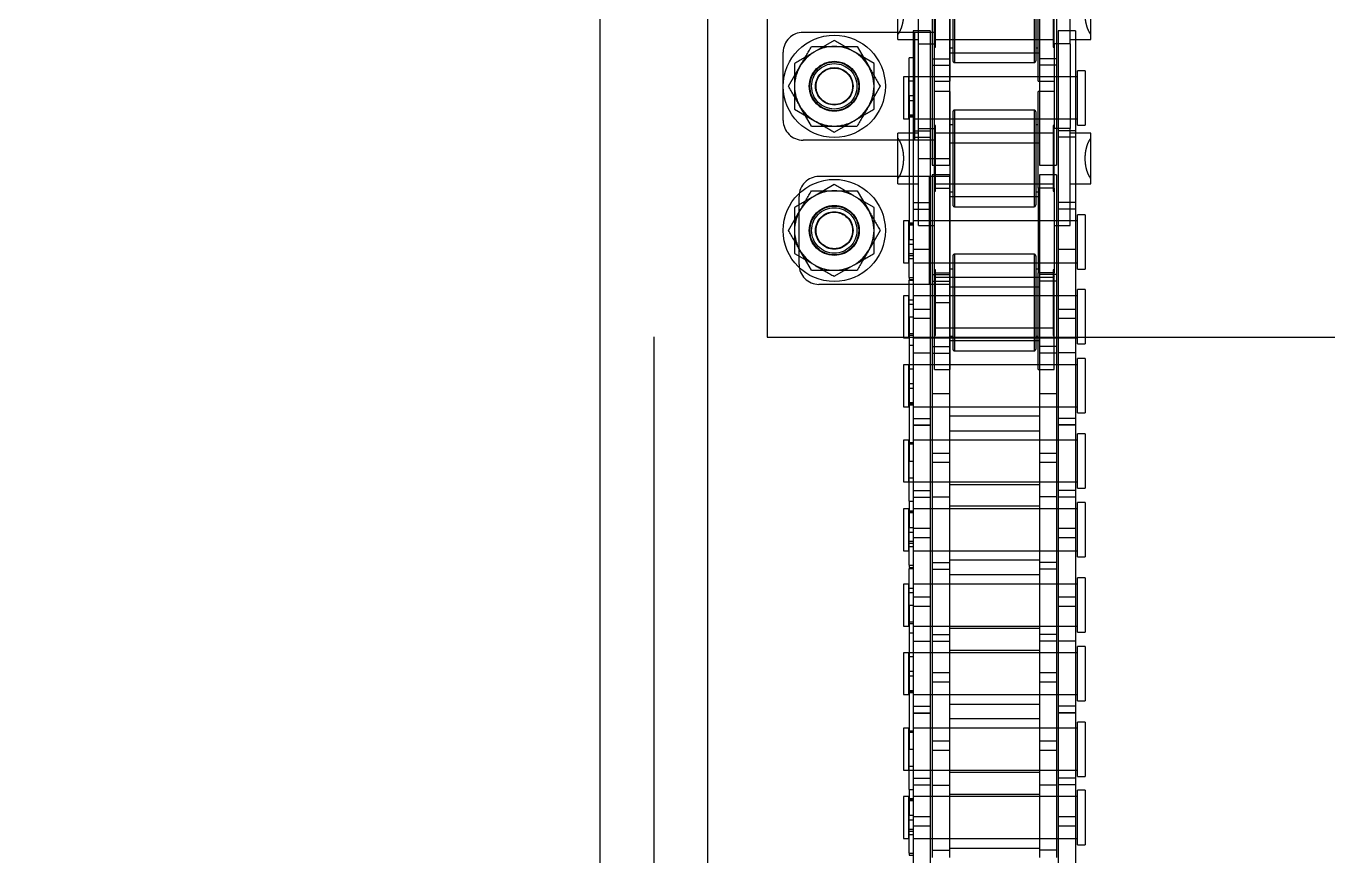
# Model space of a CAD drawing. Header units: metres. Extents: x 0 to 63075, y 0 to 44550.
# Drawn here: x 14050 to 14164.8, y 30667.4 to 30740.5 of the extents above; entities that cross this region are included whole.
import ezdxf

# ---------------------------------------------------------------- set-up
doc = ezdxf.new("R2010")
doc.units = ezdxf.units.M
doc.header["$LTSCALE"] = 75
doc.linetypes.add('HIDDEN2', pattern=[4.7625, 3.175, -1.5875])
for name, color, linetype in [('SDM', 7, 'Continuous'), ('SL1', 8, 'Continuous'), ('SL4', 4, 'Continuous'), ('ST1', 7, 'HIDDEN2')]:
    doc.layers.add(name, color=color, linetype=linetype)

# ---------------------------------------------------------------- blocks, each defined once
blk = doc.blocks.new('A$Cf5d57027')
at = {"layer": 'SL1'}
for radius, start, end in [(1221.5, 121.07475, 67.29436), (1158, 122.98775, 69.37001), (1150, 123.24685, 69.21988)]:
    blk.add_arc((6187.34, 9148.65), radius, start, end, dxfattribs=at)
blk = doc.blocks.new('A$Ca53c419a')
at = {"layer": 'SL4'}
for p, q in [((4619.72, 495.77), (3669.71, 495.77)), ((3669.71, 486.24), (4459.48, 486.24))]:
    blk.add_line(p, q, dxfattribs=at)
at = {"layer": 'ST1'}
for p, q in [((4669.71, 491), (3669.71, 491)), ((3669.71, 486.24), (4459.48, 486.24)), ((4420.19, 481), (4312.47, 481)), ((4312.47, 481), (4312.47, 426)), ((4331.58, 479.6), (4337.58, 479.6)), ((4319.86, 478.6), (4318.85, 476.85)), ((4321.88, 479.14), (4323.63, 478.13)), ((4332.56, 478.6), (4331.55, 476.85)), ((4334.58, 479.14), (4336.33, 478.13)), ((4318.38, 477.12), (4320.13, 478.13)), ((4318.88, 478.2), (4324.88, 478.2)), ((4329.83, 468.03), (4329.83, 477.85)), ((4331.08, 477.12), (4332.83, 478.13)), ((4339.33, 468.03), (4339.33, 477.85)), ((4317.13, 466.63), (4317.13, 476.45)), ((4325.92, 475.1), (4324.91, 476.85)), ((4326.63, 466.63), (4326.63, 476.45)), ((4338.62, 475.1), (4337.61, 476.85)), ((4317.84, 475.1), (4318.85, 473.35)), ((4330.54, 475.1), (4331.55, 473.35)), ((4325.38, 473.08), (4323.63, 472.07)), ((4323.9, 471.6), (4324.91, 473.35)), ((4338.08, 473.08), (4336.33, 472.07)), ((4336.6, 471.6), (4337.61, 473.35)), ((4321.88, 471.06), (4320.13, 472.07)), ((4334.58, 471.06), (4332.83, 472.07)), ((4326, 469.5), (4326.45, 469.5)), ((4326, 469.5), (4326, 467.68)), ((4326.45, 469.5), (4330.01, 469.5)), ((4330.01, 469.5), (4330.45, 469.5)), ((4330.45, 467.68), (4330.45, 469.5)), ((4338.7, 469.5), (4339.15, 469.5)), ((4338.7, 469.5), (4338.7, 467.68)), ((4339.15, 469.5), (4342.71, 469.5)), ((4269.39, 468.16), (4260.3, 468.16)), ((4266.85, 468.49), (4266.85, 468.16)), ((4267.02, 468.49), (4266.85, 468.49)), ((4267.02, 468.49), (4267.02, 468.16)), ((4267.02, 468.49), (4270.37, 468.49)), ((4268.32, 469), (4268.31, 469)), ((4268.31, 469), (4268.31, 468.53)), ((4268.31, 468.53), (4272, 468.53)), ((4268.31, 468.16), (4268.31, 466.64)), ((4268.31, 468.16), (4268.31, 453.66)), ((4272, 469), (4268.32, 469)), ((4268.68, 468.53), (4268.68, 468.16)), ((4268.97, 468.49), (4268.97, 468.16)), ((4269.14, 468.49), (4269.14, 468.16)), ((4270.25, 468.16), (4269.39, 468.16)), ((4269.39, 466.64), (4269.39, 468.16)), ((4269.95, 468.49), (4269.95, 468.16)), ((4279.35, 468.16), (4270.25, 468.16)), ((4270.25, 468.16), (4270.25, 466.64)), ((4270.37, 468.49), (4270.37, 468.16)), ((4272.62, 468.49), (4270.37, 468.49)), ((4271.64, 468.16), (4271.64, 468.53)), ((4271.72, 468.49), (4271.72, 468.16)), ((4271.83, 468.49), (4271.83, 468.16)), ((4272, 468.53), (4272, 469)), ((4272, 466.64), (4272, 468.16)), ((4272, 453.66), (4272, 468.16)), ((4272.62, 468.49), (4276.17, 468.49)), ((4272.62, 468.49), (4272.62, 468.16)), ((4273.04, 468.16), (4273.04, 466.64)), ((4273.62, 468.16), (4273.62, 466.64)), ((4278.02, 469), (4274.33, 469)), ((4274.33, 469), (4274.33, 468.53)), ((4274.33, 468.53), (4278.02, 468.53)), ((4274.33, 468.49), (4274.33, 466.64)), ((4274.33, 468.16), (4274.33, 453.66)), ((4274.7, 468.53), (4274.7, 468.16)), ((4276.17, 468.49), (4276.17, 468.16)), ((4288.87, 468.49), (4276.17, 468.49)), ((4277.65, 468.16), (4277.65, 468.53)), ((4277.79, 468.49), (4277.79, 468.16)), ((4278.02, 468.53), (4278.02, 469)), ((4278.02, 466.64), (4278.02, 468.16)), ((4278.02, 453.66), (4278.02, 468.16)), ((4279.35, 468.16), (4279.35, 466.64)), ((4285.7, 468.16), (4279.35, 468.16)), ((4279.38, 468.16), (4279.38, 466.64)), ((4279.96, 468.16), (4279.96, 466.64)), ((4281, 469), (4280.99, 469)), ((4280.99, 469), (4280.99, 468.53)), ((4280.99, 468.53), (4284.68, 468.53)), ((4280.99, 468.16), (4280.99, 466.64)), ((4280.99, 468.16), (4280.99, 453.66)), ((4284.68, 469), (4281, 469)), ((4281.17, 468.49), (4281.17, 468.16)), ((4281.27, 468.49), (4281.27, 468.16)), ((4281.36, 468.53), (4281.36, 468.16)), ((4282.63, 468.49), (4282.63, 468.16)), ((4283.05, 468.49), (4283.05, 468.16)), ((4284.31, 468.16), (4284.31, 468.53)), ((4284.68, 468.53), (4284.68, 469)), ((4284.68, 466.64), (4284.68, 468.49)), ((4284.68, 453.66), (4284.68, 468.16)), ((4285.7, 468.16), (4285.7, 466.64)), ((4294.79, 468.16), (4285.7, 468.16)), ((4286.39, 468.16), (4286.39, 468.49)), ((4290.72, 469), (4287.03, 469)), ((4287.03, 469), (4287.03, 468.53)), ((4287.03, 468.53), (4290.72, 468.53)), ((4287.03, 468.16), (4287.03, 466.64)), ((4287.03, 468.16), (4287.03, 453.66)), ((4287.26, 468.49), (4287.26, 468.16)), ((4287.4, 468.53), (4287.4, 468.16)), ((4288.76, 466.64), (4288.76, 468.16)), ((4288.87, 468.49), (4288.87, 468.16)), ((4288.87, 468.49), (4292.11, 468.49)), ((4289.6, 468.16), (4289.6, 466.64)), ((4289.98, 468.49), (4289.98, 468.16)), ((4290.35, 468.16), (4290.35, 468.53)), ((4290.72, 468.53), (4290.72, 469)), ((4290.72, 466.64), (4290.72, 468.16)), ((4290.72, 453.66), (4290.72, 468.16)), ((4292.11, 468.49), (4292.11, 468.16)), ((4292.2, 468.49), (4292.2, 468.16)), ((4292.38, 468.49), (4292.2, 468.49)), ((4292.38, 468.49), (4292.38, 468.16)), ((4292.38, 468.49), (4295.72, 468.49)), ((4293.67, 469), (4293.67, 469)), ((4297.36, 469), (4293.67, 469)), ((4293.67, 469), (4293.67, 468.53)), ((4293.67, 468.53), (4297.36, 468.53)), ((4293.67, 468.16), (4293.67, 466.64)), ((4293.67, 468.16), (4293.67, 453.66)), ((4294.04, 468.53), (4294.04, 468.16)), ((4294.32, 468.49), (4294.32, 468.16)), ((4294.5, 468.49), (4294.5, 468.16)), ((4295.65, 468.16), (4294.79, 468.16)), ((4294.79, 466.64), (4294.79, 468.16)), ((4295.31, 468.49), (4295.31, 468.16)), ((4304.75, 468.16), (4295.65, 468.16)), ((4295.65, 468.16), (4295.65, 466.64)), ((4295.72, 468.49), (4295.72, 468.16)), ((4298.02, 468.49), (4295.72, 468.49)), ((4296.99, 468.16), (4296.99, 468.53)), ((4297.08, 468.49), (4297.08, 468.16)), ((4297.18, 468.49), (4297.18, 468.16)), ((4297.36, 468.53), (4297.36, 469)), ((4297.36, 466.64), (4297.36, 468.16)), ((4297.36, 453.66), (4297.36, 468.16)), ((4298.02, 468.49), (4301.57, 468.49)), ((4298.02, 468.49), (4298.02, 468.16)), ((4298.39, 468.16), (4298.39, 466.64)), ((4298.98, 468.16), (4298.98, 466.64)), ((4303.42, 469), (4299.73, 469)), ((4299.73, 469), (4299.73, 468.53)), ((4299.73, 468.53), (4303.42, 468.53)), ((4299.73, 468.49), (4299.73, 466.64)), ((4299.73, 468.16), (4299.73, 453.66)), ((4300.1, 468.53), (4300.1, 468.16)), ((4301.57, 468.49), (4301.57, 468.16)), ((4314.27, 468.49), (4301.57, 468.49)), ((4303.05, 468.16), (4303.05, 468.53)), ((4303.19, 468.49), (4303.19, 468.16)), ((4303.42, 468.53), (4303.42, 469)), ((4303.42, 466.64), (4303.42, 468.16)), ((4303.42, 453.66), (4303.42, 468.16)), ((4304.73, 468.16), (4304.73, 466.64)), ((4304.75, 468.16), (4304.75, 466.64)), ((4311.1, 468.16), (4304.75, 468.16)), ((4305.32, 468.16), (4305.32, 466.64)), ((4306.35, 469), (4306.35, 469)), ((4310.04, 469), (4306.35, 469)), ((4306.35, 469), (4306.35, 468.53)), ((4306.35, 468.53), (4310.04, 468.53)), ((4306.35, 468.16), (4306.35, 466.64)), ((4306.35, 468.16), (4306.35, 453.66)), ((4306.53, 468.49), (4306.53, 468.16)), ((4306.63, 468.49), (4306.63, 468.16)), ((4306.72, 468.53), (4306.72, 468.16)), ((4307.99, 468.49), (4307.99, 468.16)), ((4308.4, 468.49), (4308.4, 468.16)), ((4309.67, 468.16), (4309.67, 468.53)), ((4310.04, 468.53), (4310.04, 469)), ((4310.04, 466.64), (4310.04, 468.49)), ((4310.04, 453.66), (4310.04, 468.16)), ((4311.1, 468.16), (4311.1, 466.64)), ((4320.19, 468.16), (4311.1, 468.16)), ((4311.75, 468.16), (4311.75, 468.49)), ((4316.12, 469), (4312.43, 469)), ((4312.43, 469), (4312.43, 468.53)), ((4312.43, 468.53), (4316.12, 468.53)), ((4312.43, 468.16), (4312.43, 466.64)), ((4312.43, 468.16), (4312.43, 453.66)), ((4312.66, 468.49), (4312.66, 468.16)), ((4312.8, 468.53), (4312.8, 468.16)), ((4314.11, 466.64), (4314.11, 468.16)), ((4314.27, 468.49), (4314.27, 468.16)), ((4314.27, 468.49), (4317.51, 468.49)), ((4314.95, 468.16), (4314.95, 466.64)), ((4315.38, 468.49), (4315.38, 468.16)), ((4315.75, 468.16), (4315.75, 468.53)), ((4316.12, 468.53), (4316.12, 469)), ((4316.12, 466.64), (4316.12, 468.16)), ((4316.12, 453.66), (4316.12, 468.16)), ((4317.51, 468.49), (4317.51, 468.16)), ((4317.56, 468.49), (4317.56, 468.16)), ((4317.73, 468.49), (4317.56, 468.49)), ((4317.73, 468.49), (4317.73, 468.16)), ((4317.73, 468.49), (4321.08, 468.49)), ((4319.03, 469), (4319.03, 469)), ((4322.72, 469), (4319.03, 469)), ((4319.03, 469), (4319.03, 468.53)), ((4319.03, 468.53), (4322.72, 468.53)), ((4319.03, 468.16), (4319.03, 466.64)), ((4319.03, 468.16), (4319.03, 453.66)), ((4319.4, 468.53), (4319.4, 468.16)), ((4319.68, 468.49), (4319.68, 468.16)), ((4319.85, 468.49), (4319.85, 468.16)), ((4324.33, 468.16), (4320.19, 468.16)), ((4320.19, 466.64), (4320.19, 468.16)), ((4320.66, 468.49), (4320.66, 468.16)), ((4321.08, 468.49), (4321.08, 468.16)), ((4333.76, 468.49), (4321.08, 468.49)), ((4322.35, 468.16), (4322.35, 468.53)), ((4322.44, 468.49), (4322.44, 468.16)), ((4322.54, 468.49), (4322.54, 468.16)), ((4322.72, 468.53), (4322.72, 469)), ((4322.72, 466.64), (4322.72, 468.16)), ((4322.72, 453.66), (4322.72, 468.16)), ((4323.75, 468.16), (4323.75, 466.64)), ((4324.33, 468.16), (4324.33, 466.64)), ((4330.67, 468.16), (4324.33, 468.16)), ((4329.83, 468.03), (4339.33, 468.03)), ((4329.83, 466.28), (4329.83, 468.03)), ((4330.09, 468.16), (4330.09, 466.64)), ((4330.67, 468.16), (4330.67, 466.64)), ((4339.47, 468.16), (4330.67, 468.16)), ((4331.71, 469), (4331.71, 469)), ((4335.4, 469), (4331.71, 469)), ((4331.71, 469), (4331.71, 468.53)), ((4331.71, 468.53), (4335.4, 468.53)), ((4331.71, 468.16), (4331.71, 466.64)), ((4331.71, 468.16), (4331.71, 453.66)), ((4331.88, 468.49), (4331.88, 468.16)), ((4331.99, 468.49), (4331.99, 468.16)), ((4332.07, 468.53), (4332.07, 468.16)), ((4333.34, 468.49), (4333.34, 468.16)), ((4333.76, 468.49), (4333.76, 468.16)), ((4333.76, 468.49), (4337.1, 468.49)), ((4335.03, 468.16), (4335.03, 468.53)), ((4335.4, 468.53), (4335.4, 469)), ((4335.4, 466.64), (4335.4, 468.49)), ((4335.4, 453.66), (4335.4, 468.16)), ((4337.1, 468.16), (4337.1, 468.49)), ((4339.33, 466.28), (4339.33, 468.03)), ((4339.47, 466.64), (4339.47, 468.16)), ((4322.32, 467.68), (4328.23, 467.68)), ((4322.32, 467.68), (4322.32, 466.28)), ((4328.23, 467.68), (4328.23, 466.28)), ((4328.23, 467.68), (4329.83, 467.68)), ((4329.83, 467.99), (4339.33, 467.99)), ((4329.83, 467.68), (4339.33, 467.68)), ((4330.85, 467.68), (4330.85, 466.28)), ((4338.31, 467.68), (4338.31, 466.28)), ((4339.33, 467.68), (4340.93, 467.68)), ((4269.39, 466.64), (4260.3, 466.64)), ((4273, 466.48), (4266.65, 466.48)), ((4267.28, 466.48), (4267.28, 464.96)), ((4268.31, 466.48), (4268.31, 464.96)), ((4270.25, 466.64), (4269.39, 466.64)), ((4279.35, 466.64), (4270.25, 466.64)), ((4272, 464.96), (4272, 466.48)), ((4273, 466.48), (4273, 464.96)), ((4282.09, 466.48), (4273, 466.48)), ((4274.33, 466.48), (4274.33, 464.96)), ((4276.08, 464.96), (4276.08, 466.48)), ((4276.92, 466.48), (4276.92, 464.96)), ((4278.02, 464.96), (4278.02, 466.48)), ((4285.7, 466.64), (4279.35, 466.64)), ((4280.99, 466.48), (4280.99, 464.96)), ((4282.95, 466.48), (4282.09, 466.48)), ((4282.09, 464.96), (4282.09, 466.48)), ((4292.05, 466.48), (4282.95, 466.48)), ((4282.95, 466.48), (4282.95, 464.96)), ((4284.68, 464.96), (4284.68, 466.48)), ((4294.79, 466.64), (4285.7, 466.64)), ((4285.71, 466.48), (4285.71, 464.96)), ((4286.3, 466.48), (4286.3, 464.96)), ((4287.03, 466.48), (4287.03, 464.96)), ((4290.72, 464.96), (4290.72, 466.48)), ((4292.05, 466.48), (4292.05, 464.96)), ((4298.4, 466.48), (4292.05, 466.48)), ((4292.05, 466.48), (4292.05, 464.96)), ((4292.64, 466.48), (4292.64, 464.96)), ((4293.67, 466.48), (4293.67, 464.96)), ((4295.65, 466.64), (4294.79, 466.64)), ((4304.75, 466.64), (4295.65, 466.64)), ((4297.36, 464.96), (4297.36, 466.48)), ((4298.4, 466.48), (4298.4, 464.96)), ((4307.49, 466.48), (4298.4, 466.48)), ((4299.73, 466.48), (4299.73, 464.96)), ((4301.44, 464.96), (4301.44, 466.48)), ((4302.27, 466.48), (4302.27, 464.96)), ((4303.42, 464.96), (4303.42, 466.48)), ((4311.1, 466.64), (4304.75, 466.64)), ((4306.35, 466.48), (4306.35, 464.96)), ((4307.49, 464.96), (4307.49, 466.48)), ((4311.66, 466.48), (4307.49, 466.48)), ((4309.62, 466.28), (4315.53, 466.28)), ((4309.62, 466.28), (4309.62, 464.88)), ((4310.04, 464.96), (4310.04, 466.48)), ((4311.07, 466.48), (4311.07, 464.96)), ((4320.19, 466.64), (4311.1, 466.64)), ((4311.66, 466.48), (4311.66, 464.96)), ((4317.99, 466.48), (4311.66, 466.48)), ((4312.64, 466.28), (4312.64, 466.19)), ((4312.72, 466.28), (4312.64, 466.19)), ((4312.64, 466.19), (4318.42, 466.19)), ((4313.21, 466.28), (4313.3, 466.19)), ((4313.3, 466.19), (4313.3, 455.81)), ((4315.53, 466.28), (4315.53, 464.88)), ((4315.53, 466.28), (4317.13, 466.28)), ((4317.13, 466.71), (4326.63, 466.71)), ((4317.13, 464.88), (4317.13, 466.63)), ((4317.13, 466.63), (4326.63, 466.63)), ((4317.13, 466.28), (4326.63, 466.28)), ((4317.41, 466.48), (4317.41, 464.96)), ((4317.75, 466.19), (4317.84, 466.28)), ((4317.75, 455.81), (4317.75, 466.19)), ((4317.99, 466.48), (4317.99, 464.96)), ((4326.79, 466.48), (4317.99, 466.48)), ((4318.15, 466.28), (4318.15, 464.88)), ((4318.42, 466.19), (4318.33, 466.28)), ((4318.42, 466.19), (4318.42, 466.28)), ((4319.03, 466.48), (4319.03, 464.96)), ((4324.33, 466.64), (4320.19, 466.64)), ((4322.72, 464.96), (4322.72, 466.48)), ((4330.67, 466.64), (4324.33, 466.64)), ((4325.34, 466.28), (4325.34, 466.19)), ((4325.42, 466.28), (4325.34, 466.19)), ((4325.34, 466.19), (4331.12, 466.19)), ((4325.61, 466.28), (4325.61, 464.88)), ((4325.91, 466.28), (4326, 466.19)), ((4326, 466.28), (4326, 455.73)), ((4326, 466.19), (4326, 455.81)), ((4326.63, 464.88), (4326.63, 466.63)), ((4326.63, 466.28), (4328.23, 466.28)), ((4326.79, 464.96), (4326.79, 466.48)), ((4337.01, 466.48), (4327.63, 466.48)), ((4327.63, 466.48), (4327.63, 464.96)), ((4328.23, 466.28), (4329.83, 466.28)), ((4328.23, 466.28), (4328.23, 464.88)), ((4329.83, 466.28), (4339.33, 466.28)), ((4330.45, 455.73), (4330.45, 466.28)), ((4330.45, 466.19), (4330.54, 466.28)), ((4330.45, 455.81), (4330.45, 466.19)), ((4339.47, 466.64), (4330.67, 466.64)), ((4331.12, 466.19), (4331.03, 466.28)), ((4331.12, 466.19), (4331.12, 466.28)), ((4331.71, 466.48), (4331.71, 464.96)), ((4334.13, 464.88), (4334.13, 466.28)), ((4335.02, 466.28), (4335.02, 464.88)), ((4335.4, 464.96), (4335.4, 466.48)), ((4336.43, 466.48), (4336.43, 464.96)), ((4337.01, 466.48), (4337.01, 464.96)), ((4343.35, 466.48), (4337.01, 466.48)), ((4338.04, 466.28), (4338.04, 466.19)), ((4338.12, 466.28), (4338.04, 466.19)), ((4338.04, 466.19), (4343.82, 466.19)), ((4338.61, 466.28), (4338.7, 466.19)), ((4338.7, 466.28), (4338.7, 455.73)), ((4338.7, 466.19), (4338.7, 455.81)), ((4339.33, 466.28), (4340.93, 466.28)), ((4273, 464.96), (4266.65, 464.96)), ((4267.43, 457.03), (4267.43, 464.96)), ((4268.31, 464.96), (4268.31, 457.03)), ((4272, 457.03), (4272, 464.96)), ((4272.21, 464.96), (4272.21, 457.03)), ((4282.09, 464.96), (4273, 464.96)), ((4274.12, 457.03), (4274.12, 464.96)), ((4274.33, 464.96), (4274.33, 457.03)), ((4278.02, 457.03), (4278.02, 464.96)), ((4278.88, 464.96), (4278.88, 457.03)), ((4280.13, 457.03), (4280.13, 464.96)), ((4280.99, 464.96), (4280.99, 457.03)), ((4282.95, 464.96), (4282.09, 464.96)), ((4292.05, 464.96), (4282.95, 464.96)), ((4284.68, 457.03), (4284.68, 464.96)), ((4284.91, 464.96), (4284.91, 457.03)), ((4286.8, 457.03), (4286.8, 464.96)), ((4287.03, 464.96), (4287.03, 457.03)), ((4290.72, 457.03), (4290.72, 464.96)), ((4291.56, 464.96), (4291.56, 457.03)), ((4298.4, 464.96), (4292.05, 464.96)), ((4292.83, 457.03), (4292.83, 464.96)), ((4293.67, 464.96), (4293.67, 457.03)), ((4297.36, 457.03), (4297.36, 464.96)), ((4297.61, 464.96), (4297.61, 457.03)), ((4307.49, 464.96), (4298.4, 464.96)), ((4299.48, 457.03), (4299.48, 464.96)), ((4299.73, 464.96), (4299.73, 457.03)), ((4303.42, 457.03), (4303.42, 464.96)), ((4304.23, 464.96), (4304.23, 457.03)), ((4305.53, 457.03), (4305.53, 464.96)), ((4306.35, 464.96), (4306.35, 457.03)), ((4311.66, 464.96), (4307.49, 464.96)), ((4309.62, 464.88), (4315.53, 464.88)), ((4310.04, 457.03), (4310.04, 464.96)), ((4319.63, 464.65), (4311.43, 464.65)), ((4317.99, 464.96), (4311.66, 464.96)), ((4312.15, 457.03), (4312.15, 464.96)), ((4312.57, 464.88), (4312.57, 464.65)), ((4315.53, 464.88), (4317.13, 464.88)), ((4316.91, 464.96), (4316.91, 457.03)), ((4317.13, 464.88), (4326.63, 464.88)), ((4326.79, 464.96), (4317.99, 464.96)), ((4318.48, 464.65), (4318.48, 464.88)), ((4319.03, 464.96), (4319.03, 457.03)), ((4322.72, 457.03), (4322.72, 464.96)), ((4332.33, 464.65), (4324.13, 464.65)), ((4324.83, 457.03), (4324.83, 464.96)), ((4325.27, 464.88), (4325.27, 464.65)), ((4326.63, 464.88), (4328.23, 464.88)), ((4337.01, 464.96), (4327.63, 464.96)), ((4328.23, 464.88), (4334.13, 464.88)), ((4329.59, 464.96), (4329.59, 457.03)), ((4331.18, 464.65), (4331.18, 464.88)), ((4331.71, 464.96), (4331.71, 457.03)), ((4335.02, 464.88), (4340.93, 464.88)), ((4335.4, 457.03), (4335.4, 464.96)), ((4345.03, 464.65), (4336.83, 464.65)), ((4343.35, 464.96), (4337.01, 464.96)), ((4337.51, 457.03), (4337.51, 464.96)), ((4337.97, 464.88), (4337.97, 464.65)), ((4311.27, 464.5), (4311.27, 457.5)), ((4319.78, 464.5), (4311.32, 464.5)), ((4319.78, 457.5), (4319.78, 464.5)), ((4323.97, 464.5), (4323.97, 457.5)), ((4332.48, 464.5), (4324.02, 464.5)), ((4332.48, 457.5), (4332.48, 464.5)), ((4336.67, 464.5), (4336.67, 457.5)), ((4345.18, 464.5), (4336.72, 464.5)), ((4273, 457.03), (4266.65, 457.03)), ((4267.28, 455.51), (4267.28, 457.03)), ((4268.31, 457.03), (4268.31, 455.51)), ((4272, 455.51), (4272, 457.03)), ((4273, 455.51), (4273, 457.03)), ((4282.09, 457.03), (4273, 457.03)), ((4274.33, 457.03), (4274.33, 455.51)), ((4276.08, 455.51), (4276.08, 457.03)), ((4276.92, 457.03), (4276.92, 455.51)), ((4278.02, 455.51), (4278.02, 457.03)), ((4280.99, 457.03), (4280.99, 455.51)), ((4282.95, 457.03), (4282.09, 457.03)), ((4282.09, 455.51), (4282.09, 457.03)), ((4292.05, 457.03), (4282.95, 457.03)), ((4282.95, 457.03), (4282.95, 455.51)), ((4284.68, 455.51), (4284.68, 457.03)), ((4285.71, 455.51), (4285.71, 457.03)), ((4286.3, 455.51), (4286.3, 457.03)), ((4287.03, 457.03), (4287.03, 455.51)), ((4290.72, 455.51), (4290.72, 457.03)), ((4292.05, 455.51), (4292.05, 457.03)), ((4298.4, 457.03), (4292.05, 457.03)), ((4292.05, 455.51), (4292.05, 457.03)), ((4292.64, 455.51), (4292.64, 457.03)), ((4293.67, 457.03), (4293.67, 455.51)), ((4297.36, 455.51), (4297.36, 457.03)), ((4298.4, 455.51), (4298.4, 457.03)), ((4307.49, 457.03), (4298.4, 457.03)), ((4299.73, 457.03), (4299.73, 455.51)), ((4301.44, 455.51), (4301.44, 457.03)), ((4302.27, 457.03), (4302.27, 455.51)), ((4303.42, 455.51), (4303.42, 457.03)), ((4306.35, 457.03), (4306.35, 455.51)), ((4307.49, 455.51), (4307.49, 457.03)), ((4311.66, 457.03), (4307.49, 457.03)), ((4309.62, 457.13), (4318.15, 457.13)), ((4309.62, 457.13), (4309.62, 455.73)), ((4310.04, 455.51), (4310.04, 457.03)), ((4311.07, 455.51), (4311.07, 457.03)), ((4319.78, 457.5), (4311.32, 457.5)), ((4319.63, 457.35), (4311.43, 457.35)), ((4311.66, 455.51), (4311.66, 457.03)), ((4317.99, 457.03), (4311.66, 457.03)), ((4312.57, 457.35), (4312.57, 457.13)), ((4317.41, 455.51), (4317.41, 457.03)), ((4317.99, 455.51), (4317.99, 457.03)), ((4326.79, 457.03), (4317.99, 457.03)), ((4318.15, 455.73), (4318.15, 457.13)), ((4318.15, 455.73), (4318.15, 457.13)), ((4325.61, 457.13), (4318.15, 457.13)), ((4318.48, 457.13), (4318.48, 457.35)), ((4319.03, 457.03), (4319.03, 455.51)), ((4322.72, 455.51), (4322.72, 457.03)), ((4332.48, 457.5), (4324.02, 457.5)), ((4332.33, 457.35), (4324.13, 457.35)), ((4325.27, 457.35), (4325.27, 457.13)), ((4325.61, 455.73), (4325.61, 457.13)), ((4325.61, 455.73), (4325.61, 457.13)), ((4325.61, 457.13), (4334.13, 457.13)), ((4326.79, 455.51), (4326.79, 457.03)), ((4337.01, 457.03), (4327.63, 457.03)), ((4327.63, 457.03), (4327.63, 455.51)), ((4331.18, 457.13), (4331.18, 457.35)), ((4331.71, 457.03), (4331.71, 455.51)), ((4334.13, 455.73), (4334.13, 457.13)), ((4335.02, 457.13), (4343.55, 457.13)), ((4335.02, 457.13), (4335.02, 455.73)), ((4335.4, 455.51), (4335.4, 457.03)), ((4336.43, 455.51), (4336.43, 457.03)), ((4345.18, 457.5), (4336.72, 457.5)), ((4345.03, 457.35), (4336.83, 457.35)), ((4337.01, 455.51), (4337.01, 457.03)), ((4343.35, 457.03), (4337.01, 457.03)), ((4337.97, 457.35), (4337.97, 457.13)), ((4273, 455.51), (4266.65, 455.51)), ((4282.09, 455.51), (4273, 455.51)), ((4282.95, 455.51), (4282.09, 455.51)), ((4292.05, 455.51), (4282.95, 455.51)), ((4298.4, 455.51), (4292.05, 455.51)), ((4307.49, 455.51), (4298.4, 455.51)), ((4311.66, 455.51), (4307.49, 455.51)), ((4309.62, 455.73), (4318.15, 455.73)), ((4317.99, 455.51), (4311.66, 455.51)), ((4318.42, 455.81), (4312.64, 455.81)), ((4312.64, 455.81), (4312.64, 455.73)), ((4312.64, 455.81), (4312.72, 455.73)), ((4313.3, 455.81), (4313.21, 455.73)), ((4317.84, 455.73), (4317.75, 455.81)), ((4326.79, 455.51), (4317.99, 455.51)), ((4325.61, 455.73), (4318.15, 455.73)), ((4318.33, 455.73), (4318.42, 455.81)), ((4318.42, 455.73), (4318.42, 455.81)), ((4322.32, 455.73), (4322.32, 454.33)), ((4331.12, 455.81), (4325.34, 455.81)), ((4325.34, 455.81), (4325.34, 455.73)), ((4325.34, 455.81), (4325.42, 455.73)), ((4325.61, 455.73), (4330.85, 455.73)), ((4326, 455.81), (4325.91, 455.73)), ((4337.01, 455.51), (4327.63, 455.51)), ((4330.54, 455.73), (4330.45, 455.81)), ((4330.85, 454.33), (4330.85, 455.73)), ((4330.85, 454.33), (4330.85, 455.73)), ((4338.31, 455.73), (4330.85, 455.73)), ((4331.03, 455.73), (4331.12, 455.81)), ((4331.12, 455.73), (4331.12, 455.81)), ((4343.35, 455.51), (4337.01, 455.51)), ((4343.82, 455.81), (4338.04, 455.81)), ((4338.04, 455.81), (4338.04, 455.73)), ((4338.04, 455.81), (4338.12, 455.73)), ((4338.31, 454.33), (4338.31, 455.73)), ((4338.31, 454.33), (4338.31, 455.73)), ((4338.31, 455.73), (4343.55, 455.73)), ((4338.31, 455.73), (4343.55, 455.73)), ((4338.7, 455.81), (4338.61, 455.73)), ((4269.39, 455.36), (4260.3, 455.36)), ((4268.31, 455.36), (4268.31, 453.84)), ((4270.25, 455.36), (4269.39, 455.36)), ((4269.39, 453.84), (4269.39, 455.36)), ((4279.35, 455.36), (4270.25, 455.36)), ((4270.25, 455.36), (4270.25, 453.84)), ((4272, 453.84), (4272, 455.36)), ((4273.04, 453.84), (4273.04, 455.36)), ((4273.62, 453.84), (4273.62, 455.36)), ((4274.33, 455.36), (4274.33, 453.84)), ((4278.02, 453.84), (4278.02, 455.36)), ((4279.35, 453.84), (4279.35, 455.36)), ((4285.7, 455.36), (4279.35, 455.36)), ((4279.38, 453.84), (4279.38, 455.36)), ((4279.96, 453.84), (4279.96, 455.36)), ((4280.99, 455.36), (4280.99, 453.84)), ((4284.68, 453.84), (4284.68, 455.36)), ((4285.7, 453.84), (4285.7, 455.36)), ((4294.79, 455.36), (4285.7, 455.36)), ((4287.03, 455.36), (4287.03, 453.84)), ((4288.76, 453.84), (4288.76, 455.36)), ((4289.6, 455.36), (4289.6, 453.84)), ((4290.72, 453.84), (4290.72, 455.36)), ((4293.67, 455.36), (4293.67, 453.84)), ((4295.65, 455.36), (4294.79, 455.36)), ((4294.79, 453.84), (4294.79, 455.36)), ((4304.75, 455.36), (4295.65, 455.36)), ((4295.65, 455.36), (4295.65, 453.84)), ((4297.36, 453.84), (4297.36, 455.36)), ((4298.39, 453.84), (4298.39, 455.36)), ((4298.98, 453.84), (4298.98, 455.36)), ((4299.73, 455.36), (4299.73, 453.84)), ((4303.42, 453.84), (4303.42, 455.36)), ((4304.73, 453.84), (4304.73, 455.36)), ((4304.75, 453.84), (4304.75, 455.36)), ((4311.1, 455.36), (4304.75, 455.36)), ((4305.32, 453.84), (4305.32, 455.36)), ((4306.35, 455.36), (4306.35, 453.84)), ((4310.04, 453.84), (4310.04, 455.36)), ((4311.1, 453.84), (4311.1, 455.36)), ((4320.19, 455.36), (4311.1, 455.36)), ((4312.43, 455.36), (4312.43, 453.84)), ((4314.11, 453.84), (4314.11, 455.36)), ((4314.95, 455.36), (4314.95, 453.84)), ((4316.12, 453.84), (4316.12, 455.36)), ((4319.03, 455.36), (4319.03, 453.84)), ((4324.33, 455.36), (4320.19, 455.36)), ((4320.19, 453.84), (4320.19, 455.36)), ((4322.32, 454.33), (4330.85, 454.33)), ((4322.72, 453.84), (4322.72, 455.36)), ((4323.75, 453.84), (4323.75, 455.36)), ((4324.33, 453.84), (4324.33, 455.36)), ((4330.67, 455.36), (4324.33, 455.36)), ((4326, 454.33), (4326, 452.5)), ((4330.09, 453.84), (4330.09, 455.36)), ((4330.45, 452.5), (4330.45, 454.33)), ((4330.67, 453.84), (4330.67, 455.36)), ((4339.47, 455.36), (4330.67, 455.36)), ((4338.31, 454.33), (4330.85, 454.33)), ((4331.71, 455.36), (4331.71, 453.84)), ((4335.4, 453.84), (4335.4, 455.36)), ((4338.31, 454.33), (4346.83, 454.33)), ((4338.7, 454.33), (4338.7, 452.5)), ((4339.47, 453.84), (4339.47, 455.36)), ((4269.39, 453.84), (4260.3, 453.84)), ((4267.76, 453.66), (4272.56, 453.66)), ((4267.76, 453.66), (4267.76, 453)), ((4270.25, 453.84), (4269.39, 453.84)), ((4279.35, 453.84), (4270.25, 453.84)), ((4272.56, 453), (4272.56, 453.66)), ((4273.78, 453.66), (4278.57, 453.66)), ((4273.78, 453.66), (4273.78, 453)), ((4278.57, 453), (4278.57, 453.66)), ((4285.7, 453.84), (4279.35, 453.84)), ((4280.44, 453.66), (4285.24, 453.66)), ((4280.44, 453.66), (4280.44, 453)), ((4285.24, 453), (4285.24, 453.66)), ((4294.79, 453.84), (4285.7, 453.84)), ((4286.48, 453.66), (4291.27, 453.66)), ((4286.48, 453.66), (4286.48, 453)), ((4291.27, 453), (4291.27, 453.66)), ((4293.12, 453.66), (4297.91, 453.66)), ((4293.12, 453.66), (4293.12, 453)), ((4295.65, 453.84), (4294.79, 453.84)), ((4304.75, 453.84), (4295.65, 453.84)), ((4297.91, 453), (4297.91, 453.66)), ((4299.18, 453.66), (4303.97, 453.66)), ((4299.18, 453.66), (4299.18, 453)), ((4303.97, 453), (4303.97, 453.66)), ((4311.1, 453.84), (4304.75, 453.84)), ((4305.8, 453.66), (4310.59, 453.66)), ((4305.8, 453.66), (4305.8, 453)), ((4310.59, 453), (4310.59, 453.66)), ((4320.19, 453.84), (4311.1, 453.84)), ((4311.88, 453.66), (4316.67, 453.66)), ((4311.88, 453.66), (4311.88, 453)), ((4316.67, 453), (4316.67, 453.66)), ((4318.47, 453.66), (4323.27, 453.66)), ((4318.47, 453.66), (4318.47, 453)), ((4324.33, 453.84), (4320.19, 453.84)), ((4323.27, 453), (4323.27, 453.66)), ((4330.67, 453.84), (4324.33, 453.84)), ((4339.47, 453.84), (4330.67, 453.84)), ((4331.15, 453.66), (4335.95, 453.66)), ((4331.15, 453.66), (4331.15, 453)), ((4335.95, 453), (4335.95, 453.66)), ((4267.76, 453), (4267.76, 453)), ((4272.56, 453), (4267.76, 453)), ((4278.57, 453), (4273.78, 453)), ((4280.44, 453), (4280.44, 453)), ((4285.24, 453), (4280.44, 453)), ((4291.27, 453), (4286.48, 453)), ((4293.12, 453), (4293.12, 453)), ((4297.91, 453), (4293.12, 453)), ((4303.97, 453), (4299.18, 453)), ((4305.8, 453), (4305.8, 453)), ((4310.59, 453), (4305.8, 453)), ((4316.67, 453), (4311.88, 453)), ((4318.48, 453), (4318.47, 453)), ((4323.27, 453), (4318.48, 453)), ((4326, 452.5), (4326.45, 452.5)), ((4326.45, 452.5), (4330.01, 452.5)), ((4330.01, 452.5), (4330.45, 452.5)), ((4331.16, 453), (4331.15, 453)), ((4335.95, 453), (4331.16, 453)), ((4338.7, 452.5), (4339.15, 452.5)), ((4339.15, 452.5), (4342.71, 452.5))]:
    blk.add_line(p, q, dxfattribs=at)
for centre, radius in [((4321.88, 475.1), 4.5), ((4334.58, 475.1), 4.5), ((4321.88, 475.1), 2.2), ((4321.88, 475.1), 2.15), ((4334.58, 475.1), 2.2), ((4334.58, 475.1), 2.15), ((4321.88, 475.1), 2), ((4321.88, 475.1), 1.65), ((4321.88, 475.1), 1.61), ((4334.58, 475.1), 2), ((4334.58, 475.1), 1.65), ((4334.58, 475.1), 1.61)]:
    blk.add_circle(centre, radius, dxfattribs=at)
for centre, radius, start, end in [((4331.58, 477.85), 1.75, 90, 180), ((4337.58, 477.85), 1.75, 0, 90), ((4321.88, 475.1), 3.5, 90, 150), ((4321.88, 475.1), 3.5, 30, 90), ((4334.58, 475.1), 3.5, 90, 150), ((4334.58, 475.1), 3.5, 30, 90), ((4318.88, 476.45), 1.75, 90, 180), ((4324.88, 476.45), 1.75, 0, 90), ((4321.88, 475.1), 3.5, 150, 210), ((4321.88, 475.1), 3.5, 330, 30), ((4334.58, 475.1), 3.5, 150, 210), ((4334.58, 475.1), 3.5, 330, 30), ((4321.88, 475.1), 3.5, 210, 270), ((4321.88, 475.1), 3.5, 270, 330), ((4334.58, 475.1), 3.5, 210, 270), ((4334.58, 475.1), 3.5, 270, 330), ((4311.43, 464.5), 0.155, 90, 180), ((4319.63, 464.5), 0.155, 0, 90), ((4324.13, 464.5), 0.155, 90, 180), ((4332.33, 464.5), 0.155, 0, 90), ((4336.83, 464.5), 0.155, 90, 180), ((4311.43, 457.5), 0.155, 180, 270), ((4319.63, 457.5), 0.155, 270, 0), ((4324.13, 457.5), 0.155, 180, 270), ((4332.33, 457.5), 0.155, 270, 0), ((4336.83, 457.5), 0.155, 180, 270)]:
    blk.add_arc(centre, radius, start, end, dxfattribs=at)
for points, knots in [([(4321.88, 478.6), (4321.73, 478.6), (4321.04, 478.6), (4320.38, 478.6), (4319.86, 478.6)], [0, 0, 0, 0, 0.221869, 1, 1, 1, 1]), ([(4320.13, 478.13), (4320.17, 478.16), (4320.76, 478.5), (4321.34, 478.83), (4321.88, 479.14)], [0, 0, 0, 0, 0.070174, 1, 1, 1, 1]), ([(4323.9, 478.6), (4323.77, 478.6), (4323.11, 478.6), (4322.43, 478.6), (4321.88, 478.6)], [0, 0, 0, 0, 0.198275, 1, 1, 1, 1]), ([(4324.91, 476.85), (4324.88, 476.89), (4324.54, 477.48), (4324.21, 478.06), (4323.9, 478.6)], [0, 0, 0, 0, 0.070174, 1, 1, 1, 1]), ([(4334.58, 478.6), (4334.43, 478.6), (4333.74, 478.6), (4333.08, 478.6), (4332.56, 478.6)], [0, 0, 0, 0, 0.221869, 1, 1, 1, 1]), ([(4332.83, 478.13), (4332.87, 478.16), (4333.46, 478.5), (4334.04, 478.83), (4334.58, 479.14)], [0, 0, 0, 0, 0.070174, 1, 1, 1, 1]), ([(4336.6, 478.6), (4336.47, 478.6), (4335.81, 478.6), (4335.13, 478.6), (4334.58, 478.6)], [0, 0, 0, 0, 0.198275, 1, 1, 1, 1]), ([(4337.61, 476.85), (4337.58, 476.89), (4337.24, 477.48), (4336.91, 478.06), (4336.6, 478.6)], [0, 0, 0, 0, 0.070174, 1, 1, 1, 1]), ([(4323.63, 478.13), (4323.67, 478.11), (4324.26, 477.77), (4324.84, 477.43), (4325.38, 477.12)], [0, 0, 0, 0, 0.070174, 1, 1, 1, 1]), ([(4336.33, 478.13), (4336.37, 478.11), (4336.96, 477.77), (4337.54, 477.43), (4338.08, 477.12)], [0, 0, 0, 0, 0.070174, 1, 1, 1, 1]), ([(4318.85, 476.85), (4318.82, 476.81), (4318.48, 476.22), (4318.15, 475.64), (4317.84, 475.1)], [0, 0, 0, 0, 0.070174, 1, 1, 1, 1]), ([(4318.38, 477.12), (4318.38, 476.95), (4318.38, 476.29), (4318.38, 475.61), (4318.38, 475.1)], [0, 0, 0, 0, 0.257551, 1, 1, 1, 1]), ([(4325.38, 477.12), (4325.38, 476.95), (4325.38, 476.29), (4325.38, 475.61), (4325.38, 475.1)], [0, 0, 0, 0, 0.257551, 1, 1, 1, 1]), ([(4331.55, 476.85), (4331.52, 476.81), (4331.18, 476.22), (4330.85, 475.64), (4330.54, 475.1)], [0, 0, 0, 0, 0.070174, 1, 1, 1, 1]), ([(4331.08, 477.12), (4331.08, 476.95), (4331.08, 476.29), (4331.08, 475.61), (4331.08, 475.1)], [0, 0, 0, 0, 0.257551, 1, 1, 1, 1]), ([(4338.08, 477.12), (4338.08, 476.95), (4338.08, 476.29), (4338.08, 475.61), (4338.08, 475.1)], [0, 0, 0, 0, 0.257551, 1, 1, 1, 1]), ([(4318.38, 475.1), (4318.38, 474.92), (4318.38, 474.23), (4318.38, 473.57), (4318.38, 473.08)], [0, 0, 0, 0, 0.268634, 1, 1, 1, 1]), ([(4324.91, 473.35), (4324.93, 473.39), (4325.27, 473.98), (4325.61, 474.56), (4325.92, 475.1)], [0, 0, 0, 0, 0.070174, 1, 1, 1, 1]), ([(4325.38, 475.1), (4325.38, 474.92), (4325.38, 474.23), (4325.38, 473.57), (4325.38, 473.08)], [0, 0, 0, 0, 0.268634, 1, 1, 1, 1]), ([(4331.08, 475.1), (4331.08, 474.92), (4331.08, 474.23), (4331.08, 473.57), (4331.08, 473.08)], [0, 0, 0, 0, 0.268634, 1, 1, 1, 1]), ([(4337.61, 473.35), (4337.63, 473.39), (4337.97, 473.98), (4338.31, 474.56), (4338.62, 475.1)], [0, 0, 0, 0, 0.070174, 1, 1, 1, 1]), ([(4338.08, 475.1), (4338.08, 474.92), (4338.08, 474.23), (4338.08, 473.57), (4338.08, 473.08)], [0, 0, 0, 0, 0.268634, 1, 1, 1, 1]), ([(4320.13, 472.07), (4320.09, 472.09), (4319.5, 472.43), (4318.92, 472.77), (4318.38, 473.08)], [0, 0, 0, 0, 0.070174, 1, 1, 1, 1]), ([(4318.85, 473.35), (4318.87, 473.31), (4319.21, 472.72), (4319.55, 472.14), (4319.86, 471.6)], [0, 0, 0, 0, 0.070174, 1, 1, 1, 1]), ([(4332.83, 472.07), (4332.79, 472.09), (4332.2, 472.43), (4331.62, 472.77), (4331.08, 473.08)], [0, 0, 0, 0, 0.070174, 1, 1, 1, 1]), ([(4331.55, 473.35), (4331.57, 473.31), (4331.91, 472.72), (4332.25, 472.14), (4332.56, 471.6)], [0, 0, 0, 0, 0.070174, 1, 1, 1, 1]), ([(4319.86, 471.6), (4320.38, 471.6), (4321.04, 471.6), (4321.73, 471.6), (4321.88, 471.6)], [0, 0, 0, 0, 0.778131, 1, 1, 1, 1]), ([(4323.63, 472.07), (4323.59, 472.04), (4323, 471.7), (4322.42, 471.37), (4321.88, 471.06)], [0, 0, 0, 0, 0.070174, 1, 1, 1, 1]), ([(4321.88, 471.6), (4322.43, 471.6), (4323.11, 471.6), (4323.77, 471.6), (4323.9, 471.6)], [0, 0, 0, 0, 0.801725, 1, 1, 1, 1]), ([(4332.56, 471.6), (4333.08, 471.6), (4333.74, 471.6), (4334.43, 471.6), (4334.58, 471.6)], [0, 0, 0, 0, 0.778131, 1, 1, 1, 1]), ([(4336.33, 472.07), (4336.29, 472.04), (4335.7, 471.7), (4335.12, 471.37), (4334.58, 471.06)], [0, 0, 0, 0, 0.070174, 1, 1, 1, 1]), ([(4334.58, 471.6), (4335.13, 471.6), (4335.81, 471.6), (4336.47, 471.6), (4336.6, 471.6)], [0, 0, 0, 0, 0.801725, 1, 1, 1, 1]), ([(4330.01, 469.5), (4329.9, 469.43), (4329.68, 469.29), (4329.24, 469.13), (4328.75, 469.03), (4328.23, 469), (4327.71, 469.03), (4327.22, 469.13), (4326.78, 469.29), (4326.56, 469.43), (4326.45, 469.5)], [0, 0, 0, 0, 0.130043, 0.255982, 0.379107, 0.5, 0.620893, 0.744018, 0.869957, 1, 1, 1, 1]), ([(4342.71, 469.5), (4342.6, 469.43), (4342.38, 469.29), (4341.94, 469.13), (4341.45, 469.03), (4340.93, 469), (4340.41, 469.03), (4339.92, 469.13), (4339.48, 469.29), (4339.26, 469.43), (4339.15, 469.5)], [0, 0, 0, 0, 0.130043, 0.255982, 0.379107, 0.5, 0.620893, 0.744018, 0.869957, 1, 1, 1, 1]), ([(4326.45, 452.5), (4326.56, 452.57), (4326.78, 452.71), (4327.22, 452.87), (4327.71, 452.97), (4328.23, 453), (4328.75, 452.97), (4329.24, 452.87), (4329.68, 452.71), (4329.9, 452.57), (4330.01, 452.5)], [0, 0, 0, 0, 0.130043, 0.255982, 0.379107, 0.5, 0.620893, 0.744018, 0.869957, 1, 1, 1, 1]), ([(4339.15, 452.5), (4339.26, 452.57), (4339.48, 452.71), (4339.92, 452.87), (4340.41, 452.97), (4340.93, 453), (4341.45, 452.97), (4341.94, 452.87), (4342.38, 452.71), (4342.6, 452.57), (4342.71, 452.5)], [0, 0, 0, 0, 0.130043, 0.255982, 0.379107, 0.5, 0.620893, 0.744018, 0.869957, 1, 1, 1, 1])]:
    blk.add_open_spline(points, degree=3, knots=knots, dxfattribs=at)

msp = doc.modelspace()

# ---------------------------------------------------------------- block references
at = {"layer": 'SDM'}
msp.add_blockref('A$Cf5d57027', (8259.51, 22502.83), dxfattribs=at)
at = {"layer": 'SDM', "rotation": 90}
msp.add_blockref('A$Ca53c419a', (14596.36, 26400.6), dxfattribs=at)

doc.saveas('drawing.dxf')
